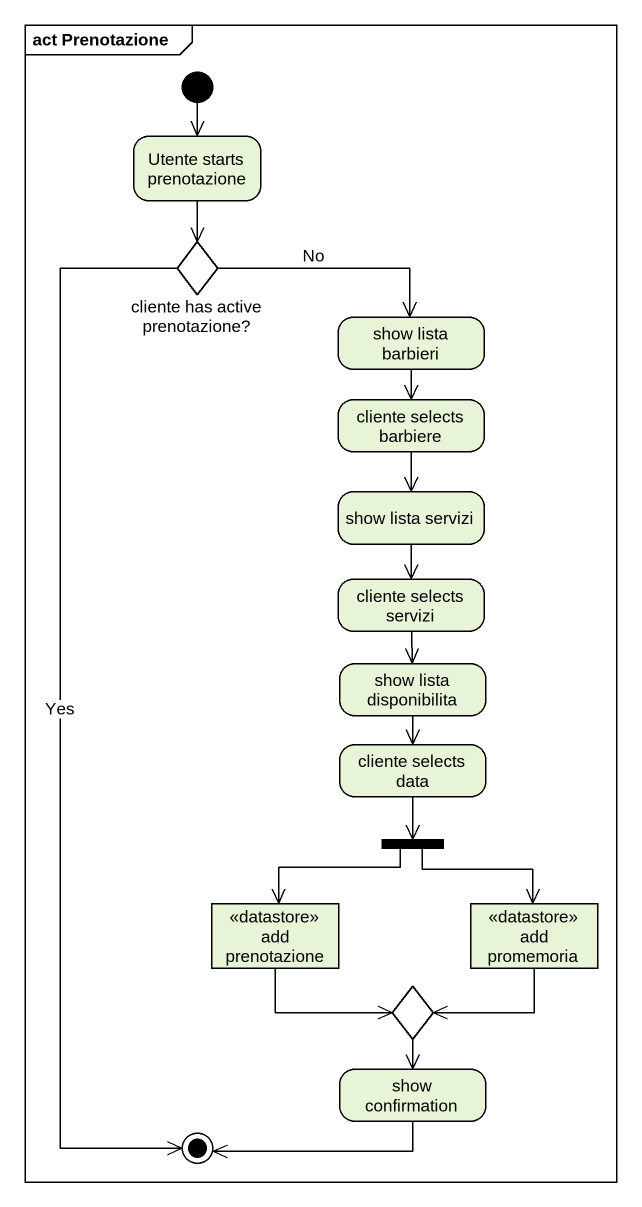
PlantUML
@startuml
mainframe act Prenotazione
hide empty description
state "Utente starts prenotazione" as Utente_starts_prenotazione
state "cliente has active prenotazione?" as cliente_has_active <<choice>>
state "show lista barbieri" as show_lista_barbieri
state "cliente selects barbiere" as cliente_selects_barbiere
state "show lista servizi" as show_lista_servizi
state "cliente selects servizi" as cliente_selects_servizi
state "show lista disponibilita" as show_lista_disponibilita
state "cliente selects data" as cliente_selects_data
state fork1 <<fork>>
state "add prenotazione" as add_prenotazione <<datastore>>
state "add promemoria" as add_promemoria <<datastore>>
state choice1 <<choice>>
state "show confirmation" as show_confirmation
[*] --> Utente_starts_prenotazione
Utente_starts_prenotazione --> cliente_has_active
cliente_has_active -right-> show_lista_barbieri : No
show_lista_barbieri --> cliente_selects_barbiere
cliente_selects_barbiere --> show_lista_servizi
show_lista_servizi --> cliente_selects_servizi
cliente_selects_servizi --> show_lista_disponibilita
show_lista_disponibilita --> cliente_selects_data
cliente_selects_data --> fork1
fork1 --> add_prenotazione
fork1 --> add_promemoria
add_prenotazione -right-> choice1
add_promemoria --> choice1
choice1 --> show_confirmation
cliente_has_active --> [*] : Yes
show_confirmation -left-> [*]
@enduml
